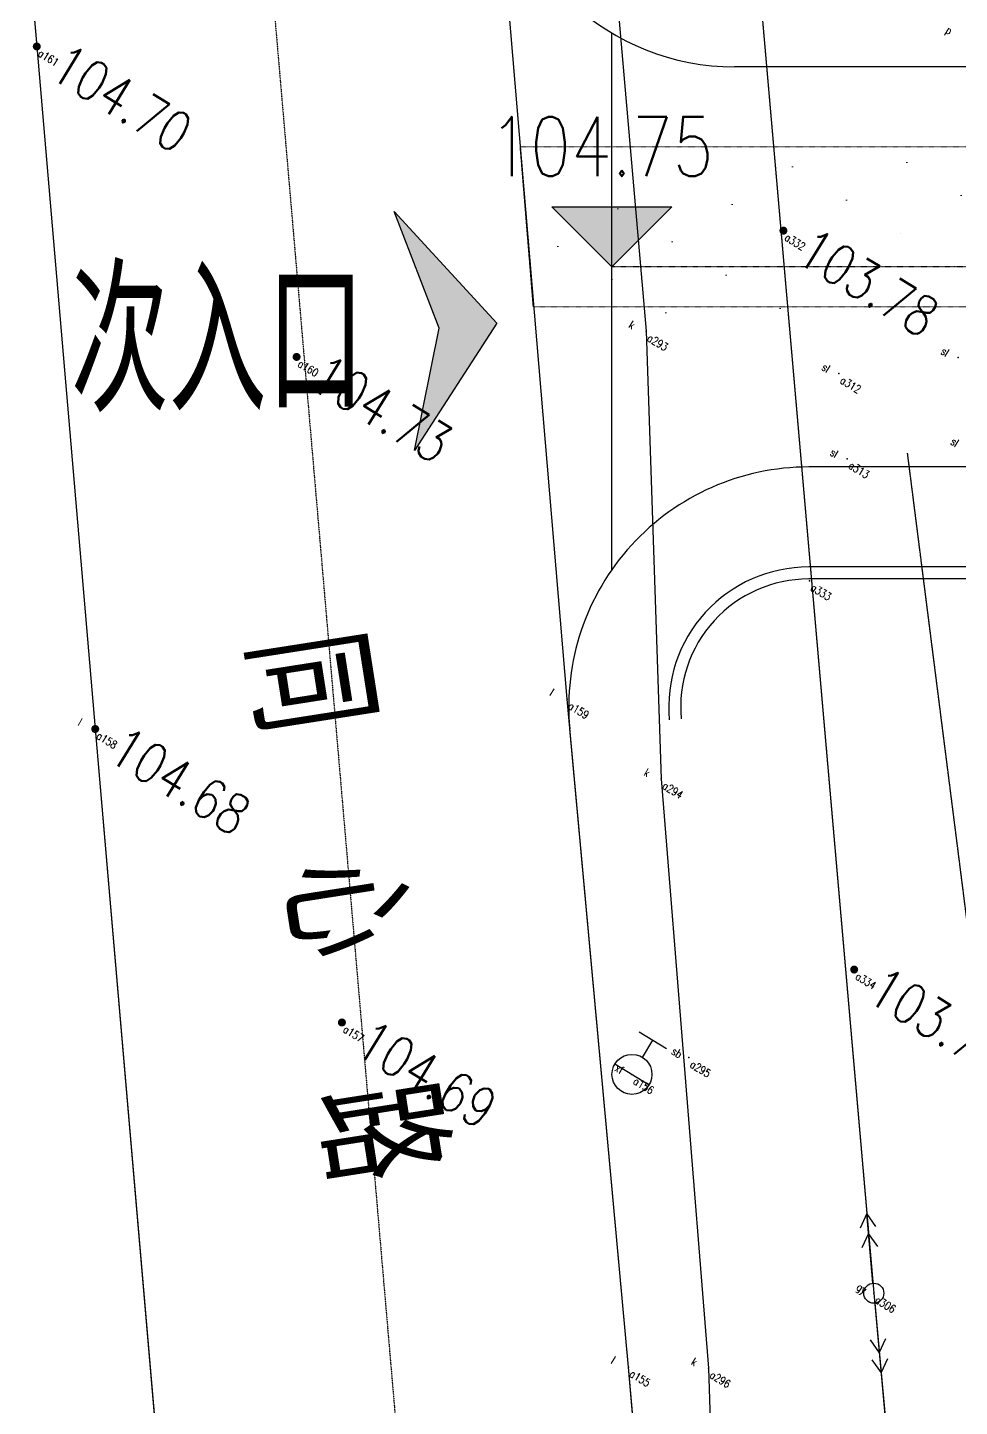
# Model space of a CAD drawing. Header units: millimetres. Extents: x -330863 to 383137, y -246038 to 314990.
# Drawn here: x -157489 to -134187, y 127688 to 162154 of the extents above; entities that cross this region are included whole.
import ezdxf
from ezdxf.enums import TextEntityAlignment as Align

# ---------------------------------------------------------------- set-up
doc = ezdxf.new("R2010")
doc.units = ezdxf.units.MM
for name, pattern in [('CENTER', [5.079999999999998, 3.174999999999999, -0.635, 0.635, -0.635]), ('HIDDEN', [0.375, 0.25, -0.125]), ('X1', [5, 4, -1])]:
    doc.linetypes.add(name, pattern=pattern)
for name, color, linetype in [('-总图道路', 7, 'Continuous'), ('-文字', 7, 'Continuous'), ('-标识', 7, 'Continuous'), ('A-DIM_ELEV', 7, 'Continuous'), ('GCD', 8, 'Continuous'), ('MAP', 251, 'Continuous')]:
    doc.layers.add(name, color=color, linetype=linetype)
doc.layers.add('X消防车道', color=6, linetype='HIDDEN', lineweight=18)
doc.styles.add('_HZTXT', font='simplex.shx', dxfattribs={"width": 0.8, "bigfont": 'hztxt.shx'})
doc.styles.add('hz', font='simplex', dxfattribs={"width": 0.699999988079071, "bigfont": 'hztxt'})
doc.styles.add('等线体', font='simplex.shx', dxfattribs={"width": 0.6, "bigfont": 'hztxt.shx'})
doc.linetypes.add('10421', pattern='A,2,[150,AAA.SHX,S=0.5,R=0,X=0,Y=0.5],1e-11', length=2.00000000001)

# ---------------------------------------------------------------- blocks, each defined once
blk = doc.blocks.new('gc013a')
at = {"linetype": 'Continuous'}
blk.add_line((0.5, 0), (4, 0), dxfattribs=at)
at = {"linetype": 'Continuous', "flags": 128}
for points in [[(2.307212344848719, -0.4000565770862801), (3, 0), (2.307212344848719, 0.4000565770862801)], [(3.307212344848716, -0.4000565770862801), (4, 0), (3.307212344848716, 0.4000565770862801)]]:
    blk.add_lwpolyline(points, dxfattribs=at)
blk = doc.blocks.new('gc170')
at = {"linetype": 'Continuous'}
blk.add_circle((0, 0), 0.5, dxfattribs=at)
blk = doc.blocks.new('gc133')
for p, q in [((-0.8, 2), (0.8, 2)), ((0, 1), (0, 2)), ((-1, 0), (1, 0))]:
    blk.add_line(p, q)
blk.add_circle((0, 0), 1)
blk = doc.blocks.new('GC200')
at = {"linetype": 'Continuous', "const_width": 0.2, "flags": 128}
blk.add_lwpolyline([(-0.1, 0, 1), (0.1, 0, 1)], format="xyb", close=True, dxfattribs=at)
blk = doc.blocks.new('A$C77561B65')
at = {"layer": '-标识'}
blk.add_hatch(color=256, dxfattribs=at).paths.add_polyline_path([(9.686336854e-07, 1.687250983610283), (0.8669994441443121, -3.80096026e-08), (2.717647174431474, 0.4166607527877205), (1.174389892548788, 0.6574723629164511)])
at = {"layer": '-标识', "elevation": 4.03767049848e-05}
blk.add_lwpolyline([(2.717647174431474, 0.4166607527877205), (0.8669994441443121, -3.80096026e-08), (9.686336853e-07, 1.687250983610283), (1.174389892548788, 0.6574723629164511), (2.717647174431474, 0.4166607527877205)], dxfattribs=at)
blk = doc.blocks.new('A$C68107B31')
at = {"layer": '-标识', "rotation": 202.0583058977728}
blk.add_blockref('A$C77561B65', (0.8755807092529719, 0.6712680291821016, 4.12116266186e-05), dxfattribs=at)

msp = doc.modelspace()

# ---------------------------------------------------------------- hatches: boundary and pattern name
at = {"layer": 'A-DIM_ELEV', "linetype": 'Continuous'}
msp.add_hatch(color=256, dxfattribs=at).paths.add_polyline_path([(-142880.1761055342, 156171.2501441873), (-144380.1761053595, 157671.2501423247), (-141380.1761060581, 157671.2501423247)], flags=17)
at = {"layer": 'X消防车道'}
h = msp.add_hatch(dxfattribs=at)
h.set_pattern_fill('DOTS', color=8, scale=1000, angle=-31.48783798076735)
h.set_pattern_definition([(328.5121620192327, (-1970228605.701966, -2547630934.377606), (1506.050284478311, 939.1527315207007), [0, -1587.499999999999])])
h.paths.add_polyline_path([(-118821.5055656596, 146961.2919894792), (-118651.3220010651, 145030.0785886869, -0.1623497650014342), (-116744.1344401426, 153031.3057621755, 0.259316189584813), (-127786.7626104248, 159171.2501441874), (-145173.9487894787, 159171.2501441874), (-144846.8795715575, 155171.2501437217), (-127786.7626106576, 155171.2501437217, -0.3886976849749579)])
h.paths.add_polyline_path([(-105701.597802455, 159171.2501441874), (-127786.7626104248, 159171.2501441874, -0.2593161895848128), (-116744.1344401426, 153031.3057621755, -0.2593143109746157)])

# ---------------------------------------------------------------- linework, layer by layer
at = {"layer": '-总图道路', "linetype": 'CENTER', "ltscale": 0.0001}
for p, q in [((-152680.5741242692, 178374.7122885473, 10100), (-120771.0487606795, -192240.097489506, 10100)), ((-118710.1761056669, 156171.2501441873, 10100), (-142880.1761055342, 156171.2501441873, 10100))]:
    msp.add_line(p, q, dxfattribs=at)
at = {"layer": '-总图道路', "linetype": 'Continuous'}
for p, q in [((-158663.2300501782, 177692.3657173104, 10100), (-157257.8978445357, 161681.7966026068, 10100)), ((-157257.8978445357, 161681.7966026068, 10100), (-155796.653022347, 144621.4438054524, 10100)), ((-155796.653022347, 144621.4438054524, 10100), (-154195.6089895661, 126026.0362272896, 10100)), ((-142465.7844321313, 128673.1236541457, 10100), (-143931.3402426755, 144622.2258710116, 10100)), ((-140493.0270310701, 106409.4093592651, 10100), (-142465.7844321313, 128673.1236541457, 10100))]:
    msp.add_line(p, q, dxfattribs=at)
at = {"layer": '-总图道路'}
for p, q in [((-142880.1761055342, 148600.1759112626, 10100), (-142880.176106058, 162017.4048940465, 10100)), ((-118710.1761057251, 161171.2501423247, 10100), (-139808.0629645241, 161171.2501437217, 10100)), ((-124687.014135879, 151171.2501423247, 10100), (-137956.5120148449, 151171.2501423247, 10100)), ((-119813.6169632757, 148671.2501423247, 10100), (-137956.5120150777, 148671.2501437217, 10100)), ((-119813.6169632757, 148371.250142511, 10100), (-137956.5120152524, 148371.2501434423, 10100))]:
    msp.add_line(p, q, dxfattribs=at)
for centre, radius, start, end in [((-139808.0629644659, 167171.2501437217, 10100), 6000, 184.6745221909502, 270.0000000033351), ((-137956.5120150777, 145171.2501437217, 10100), 6000, 90.00000000333505, 185.2501396214972), ((-137956.5120150777, 145171.2501437217, 10100), 3500, 90.00000000333505, 185.2501396214972), ((-137956.5120150777, 145171.2501437217, 10100), 3200, 90.00000000333505, 185.2501396214972)]:
    msp.add_arc(centre, radius, start, end, dxfattribs=at)
at = {"layer": 'A-DIM_ELEV', "linetype": 'Continuous'}
for p, q in [((-144380.1761053595, 157671.2501423247, 10100), (-141380.1761060581, 157671.2501423247, 10100)), ((-142880.1761055342, 156171.2501441873, 10100), (-144380.1761053595, 157671.2501423247, 10100)), ((-142880.1761055342, 156171.2501441873, 10100), (-141380.1761060581, 157671.2501423247, 10100))]:
    msp.add_line(p, q, dxfattribs=at)
at = {"layer": 'MAP', "linetype": 'Continuous', "flags": 128}
for points, elevation in [([(-144670.1881408784, 223431.6831209511), (-141454.572538028, 189104.3901943415), (-136328.3817847236, 130518.1249405071), (-131067.8629593435, 73267.34685355797), (-125847.9206753522, 16624.24182116985), (-120873.5271826712, -39732.4320807308), (-116061.5625464683, -92846.84737894684), (-111078.2943462813, -148261.4355686307)], 10100), ([(-174457.7889507613, 200651.909946166), (-171720.7291291538, 199920.6127884611), (-167505.8725811518, 198356.8579225615), (-165003.1567160599, 196530.7535172254), (-163326.025191634, 194578.2549005747), (-161663.4688455355, 192044.8280909844), (-160106.4463275228, 188661.3550411351), (-159521.6171322367, 186935.8027211204), (-159105.1683265809, 182926.9908784702), (-158663.2300501782, 177692.3657173104), (-157257.8978445357, 161681.7966026068), (-155796.653022347, 144621.4438054524), (-154195.6089895661, 126026.0362272896), (-152218.5866266349, 103947.3376340978), (-150579.1190830618, 84771.37460250407), (-148670.3021536208, 63354.79761444032), (-146751.7370526888, 41128.96728113294), (-144894.3911479413, 20235.26765236631), (-143279.8440619349, 1259.851301256567), (-141260.1907850453, -21876.91326655448), (-139157.0537233469, -45149.245004002)], 114893), ([(-127393.6352407303, -43216.95786138996), (-129511.2133213528, -19554.66143770143), (-131475.9282170539, 3532.035432457924), (-133064.3281483766, 22441.01138755679), (-134973.6373255704, 43560.0303860195), (-136948.1070322194, 66424.03050342575), (-138970.4715971579, 87314.43743098527), (-140493.0270310701, 106409.4093592651), (-142465.7844321313, 128673.1236541457), (-143999.8355162656, 145367.6346160285), (-145571.2778773717, 164030.5161976069)], 109967)]:
    msp.add_lwpolyline(points, dxfattribs=dict(at, elevation=elevation))
at = {"layer": 'MAP', "linetype": '10421', "flags": 128}
msp.add_lwpolyline([(-137391.8683781498, 197531.2085674889), (-138800.8904605498, 196327.0903636515), (-139754.5376729662, 194849.3750893324), (-141658.7130528619, 190486.5358641185), (-142558.6109943665, 188851.9936187006), (-143676.9325412437, 184643.2730673626), (-143870.6918890797, 175910.600090567), (-142992.4627748527, 165761.4311773144), (-142023.9976628776, 154564.9087123386), (-141645.8091244544, 143373.4426136874), (-140460.7884270349, 128645.8652524091), (-140109.1400300479, 117740.3705172986), (-138920.1336666569, 112804.5350384712)], dxfattribs=at)
at = {"layer": 'MAP', "linetype": 'Continuous', "elevation": 10100}
for points in [[(-141280.242264152, 187112.0024413615), (-136502.7120586578, 132510.5126925558)], [(-136145.3816062398, 128526.5148041583), (-131250.8631379437, 75258.95698944107)]]:
    msp.add_lwpolyline(points, dxfattribs=at)
at = {"layer": 'MAP', "linetype": 'X1', "elevation": 10100, "flags": 128}
msp.add_lwpolyline([(-106123.5938966251, -152387.9940261319), (-118181.5279654669, -37646.33495623246), (-130410.1226535835, 108086.9469313696), (-131732.5005516736, 122019.7367441654), (-135483.9185694558, 151514.1963443532)], dxfattribs=at)
at = {"layer": 'MAP', "linetype": 'Continuous'}
for p in [(-157257.8978445357, 161681.7966026068, 114802), (-138587.8822020581, 157077.0797922089, 113875), (-142023.9976628776, 154564.9087123386, 114909), (-150761.4088094537, 153921.9347994588, 114834), (-134218.7940392736, 153906.1057112925, 114263), (-137198.5763533716, 153507.8565913066, 114284), (-136990.6458942545, 151377.5681310147, 114279), (-137939.3761342484, 148325.7260757312, 114035), (-143999.8355162656, 145367.6346160285, 114804), (-155796.653022347, 144621.4438054524, 114784), (-141645.8091244544, 143373.4426136874, 114877), (-136818.8020951906, 138608.5929686017, 113871), (-149628.1519281887, 137285.2858013287, 114791), (-140955.2401140658, 136408.1081325933, 114775), (-142374.865730931, 135987.6986804232, 114843), (-136328.3817847236, 130518.1249405071, 113983), (-142465.7844321313, 128673.1236541457, 114726), (-140460.7884270349, 128645.8652524091, 114780)]:
    msp.add_point(p, dxfattribs=at)
at = {"layer": 'X消防车道', "color": 8, "ltscale": 0.01}
for p, q in [((111441.9339113543, 159171.2501390651, 10100), (-145173.9487894787, 159171.2501441874, 10100)), ((-127786.7626104248, 155171.2501437217, 10100), (-144846.8795715575, 155171.2501437217, 10100))]:
    msp.add_line(p, q, dxfattribs=at)
at = {"layer": 'X消防车道', "color": 8}
msp.add_line((-145173.9487894787, 159171.2501441874, 10100), (-144846.8795715575, 155171.2501437217, 10100), dxfattribs=at)

# ---------------------------------------------------------------- block references
at = {"xscale": 2000, "yscale": 2000, "zscale": 2000, "rotation": 277.9203184150278}
msp.add_blockref('A$C68107B31', (-146458.4110863435, 154814.2574812826, 10099.75762690537), dxfattribs=at)
at = {"layer": 'MAP', "linetype": 'Continuous'}
ref = msp.add_blockref('GC200', (-157257.8978445357, 161681.7966026068, 114802), dxfattribs=dict(at, xscale=500, yscale=500, zscale=500, rotation=328.5121620192327))
ref.add_attrib('height', '104.70', dxfattribs={"layer": 'GCD', "linetype": 'Continuous', "height": 1000, "rotation": 328.5121620112481, "style": '等线体', "width": 0.8}).set_placement((-156746.2472119345, 161368.406063579, 114802), align=Align.MIDDLE_LEFT)
ref = msp.add_blockref('GC200', (-138587.8822020581, 157077.0797922089, 113875), dxfattribs=dict(at, xscale=500, yscale=500, zscale=500, rotation=328.5121620192327))
ref.add_attrib('height', '103.78', dxfattribs={"layer": 'GCD', "linetype": 'Continuous', "height": 1000, "rotation": 328.5121620112481, "style": '等线体', "width": 0.8}).set_placement((-138076.2315692822, 156763.6892536469, 113875), align=Align.MIDDLE_LEFT)
ref = msp.add_blockref('GC200', (-150761.4088094537, 153921.9347994588, 114834), dxfattribs=dict(at, xscale=500, yscale=500, zscale=500, rotation=328.5121620192327))
ref.add_attrib('height', '104.73', dxfattribs={"layer": 'GCD', "linetype": 'Continuous', "height": 1000, "rotation": 328.5121620112481, "style": '等线体', "width": 0.8}).set_placement((-150249.7581768525, 153608.5442594998, 114834), align=Align.MIDDLE_LEFT)
ref = msp.add_blockref('GC200', (-155796.653022347, 144621.4438054524, 114784), dxfattribs=dict(at, xscale=500, yscale=500, zscale=500, rotation=328.5121620192327))
ref.add_attrib('height', '104.68', dxfattribs={"layer": 'GCD', "linetype": 'Continuous', "height": 1000, "rotation": 328.5121620112481, "style": '等线体', "width": 0.8}).set_placement((-155285.0023897458, 144308.053265959, 114784), align=Align.MIDDLE_LEFT)
ref = msp.add_blockref('GC200', (-136818.8020951906, 138608.5929686017, 113871), dxfattribs=dict(at, xscale=500, yscale=500, zscale=500, rotation=328.5121620192327))
ref.add_attrib('height', '103.77', dxfattribs={"layer": 'GCD', "linetype": 'Continuous', "height": 1000, "rotation": 328.5121620112481, "style": '等线体', "width": 0.8}).set_placement((-136307.1514623565, 138295.2024291083, 113871), align=Align.MIDDLE_LEFT)
ref = msp.add_blockref('GC200', (-149628.1519281887, 137285.2858013287, 114791), dxfattribs=dict(at, xscale=500, yscale=500, zscale=500, rotation=328.5121620192327))
ref.add_attrib('height', '104.69', dxfattribs={"layer": 'GCD', "linetype": 'Continuous', "height": 1000, "rotation": 328.5121620112481, "style": '等线体', "width": 0.8}).set_placement((-149116.5012954129, 136971.895262301, 114791), align=Align.MIDDLE_LEFT)
at = {"layer": 'MAP', "linetype": 'Continuous', "zscale": 1000}
for name, p, xscale, yscale, rotation in [('gc133', (-142374.865730931, 135987.6986804232, 114843), 500, 500, 328.5121620192327), ('gc013a', (-136328.3817847236, 130518.1249405071, 10100), 500.0000000000023, 500.0000000000023, 95.00054030663374), ('gc170', (-136328.3817847236, 130518.1249405071, 10100), 500, 500, 328.5121620192327), ('gc013a', (-136328.3817847236, 130518.1249405071, 10100), 499.9999999999992, 499.9999999999992, 275.2499120042648)]:
    msp.add_blockref(name, p, dxfattribs=dict(at, xscale=xscale, yscale=yscale, rotation=rotation))

# ---------------------------------------------------------------- texts
at = {"layer": '-文字', "linetype": 'Continuous', "style": '_HZTXT', "width": 0.7}
msp.add_text('次入口', height=3499.999999999999, rotation=359.9999466391471, dxfattribs=at).set_placement((-156408.7273893505, 152553.5256459191, -94471))
at = {"layer": 'A-DIM_ELEV', "color": 7, "linetype": 'Continuous', "style": '_HZTXT', "width": 0.8}
msp.add_text('104.75', height=1487.499999999999, dxfattribs=at).set_placement((-145943.9854860515, 158437.0043987222, -89767.00000000001))
at = {"layer": 'MAP', "linetype": 'Continuous', "style": 'hz', "width": 0.8}
for s, p in [('p', (-134548.84031147, 162038.3315511793, 113759)), ('a161', (-157249.2385063646, 161456.616084259, 114802)), ('a332', (-138579.2228637705, 156851.8992743269, 113875)), ('k', (-142476.0288162483, 154667.4931726232, 114909)), ('a293', (-142015.3383246483, 154339.7281935252, 114909)), ('sl', (-134670.8251924696, 154008.6901711114, 114263)), ('a160', (-150752.7494712826, 153696.7542806454, 114834)), ('sl', (-137650.6075065676, 153610.4410511255, 114284)), ('a312', (-137189.9170150258, 153282.6760734245, 114284)), ('sl', (-134429.2223978531, 151753.4090161137, 114269)), ('sl', (-137442.6770477416, 151480.1525922306, 114279)), ('a313', (-136981.9865561416, 151152.3876135983, 114279)), ('a333', (-137930.7167957281, 148100.5455573834, 114035)), ('l', (-144451.8666696362, 145470.2190772444, 114804)), ('a159', (-143991.1761778616, 145142.4540986121, 114804)), ('l', (-156248.6841756594, 144724.028265737, 114784)), ('a158', (-155787.9936841759, 144396.2632875703, 114784)), ('k', (-142097.8402776504, 143476.0270735063, 114877)), ('a294', (-141637.149785934, 143148.2620953396, 114877)), ('a334', (-136810.1427568449, 138383.4124511853, 113871)), ('a157', (-149619.492589843, 137060.1052834466, 114791)), ('sb', (-141407.2712673782, 136510.6925924122, 114775)), ('xf', (-142826.8968842434, 136090.2831393108, 114843)), ('a295', (-140946.5807756619, 136182.9276142455, 114775)), ('a156', (-142366.2063924689, 135762.5181606784, 114843)), ('gy', (-136780.412938036, 130620.709400326, 113983)), ('a306', (-136319.7224462614, 130292.944422625, 113983)), ('l', (-142917.8155853855, 128775.7081144303, 114726)), ('k', (-140912.8195805801, 128748.449712228, 114780)), ('a155', (-142457.1250938438, 128447.9431362636, 114726)), ('a296', (-140452.1290889801, 128420.6847335957, 114780))]:
    msp.add_text(s, height=200, rotation=328.5121620112481, dxfattribs=at).set_placement(p)
at = {"layer": 'MAP', "linetype": 'Continuous', "style": '等线体', "width": 0.8}
msp.add_text('同  心  路', height=2999.999999999998, rotation=278.9030488857387, dxfattribs=at).set_placement((-149409.9081891449, 140183.658699207, 10100), align=Align.MIDDLE)

doc.saveas('drawing.dxf')
